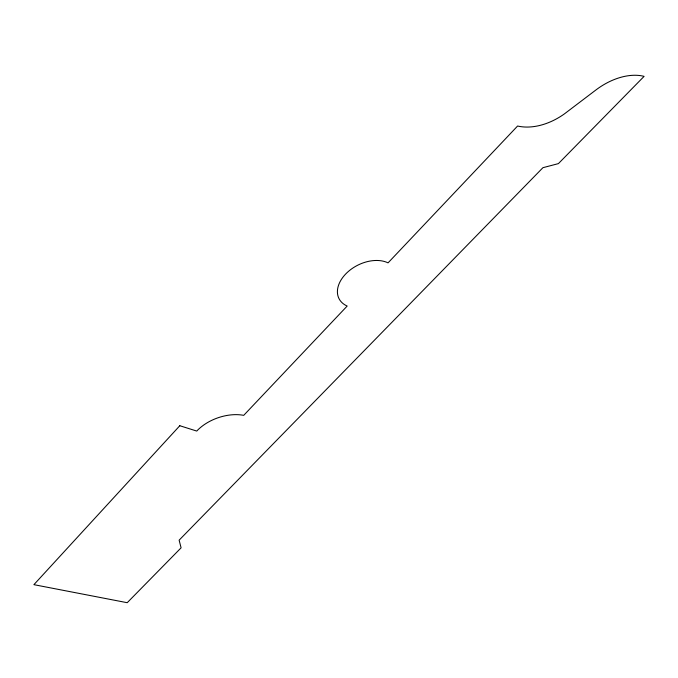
<?xml version="1.0" encoding="UTF-8"?>
<svg xmlns="http://www.w3.org/2000/svg" width="678" height="678" viewBox="0 0 678 678"><rect width="100%" height="100%" fill="white"/><g stroke="black" fill="none" stroke-linecap="round" stroke-linejoin="round"><path stroke-width="1.02" d="M179.806 425.725L33.9 584.665L127.21 602.7L181.094 547.832L179.128 540.171L542.934 167.686L558.409 163.618L644.1 76.36A53.698 34.688 -38.7 0 0 595.733 90.115L564.435 113.87A55.723 38.502 -39.3 0 1 517.594 126.023L388.053 262.869A31.688 21.349 -26.9 0 0 345.5 274.2A31.688 21.349 -26.9 0 0 347.178 306.049L243.724 415.343A37.214 23.06 -19.5 0 0 196.747 431.064L179.806 425.725"/></g></svg>
